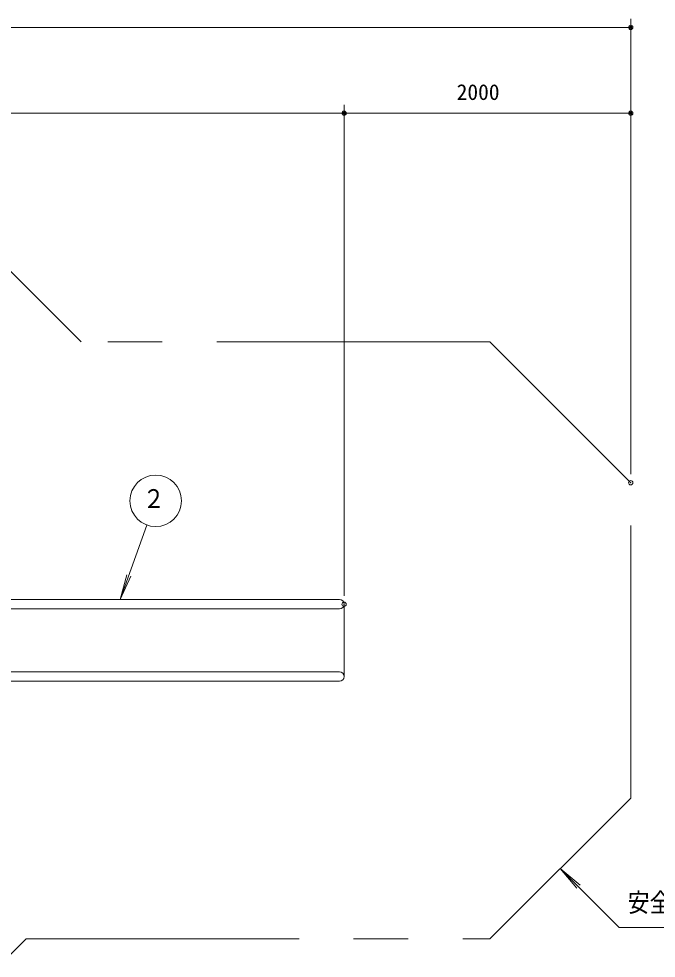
# Model space of a CAD drawing. Units: millimetres on the paper, scale 1:60. Extents: x 0 to 420, y -297 to 594.
# Drawn here: x 190.6 to 264.8, y 418.9 to 528.3 of the extents above; entities that cross this region are included whole.
import ezdxf
from ezdxf.enums import TextEntityAlignment as Align

# ---------------------------------------------------------------- set-up
doc = ezdxf.new("R2010")
doc.units = ezdxf.units.MM
doc.header["$PDMODE"] = 32
doc.header["$PDSIZE"] = 0.5
doc.linetypes.add('USER3', pattern=[63.5, 31.75, -6.35, 6.35, -6.35, 6.35, -6.35])
doc.layers.add('LY_1', color=7, linetype='Continuous', lineweight=9)
doc.styles.add('ＭＳ ゴシック', font='')
doc.styles.get('ＭＳ ゴシック').set_extended_font_data('MS Gothic')

# ---------------------------------------------------------------- blocks, each defined once
blk = doc.blocks.new('-000-_DOTSMALL')
at = {"color": 7, "linetype": 'Continuous', "lineweight": 9}
blk.add_circle((0, 0), 0.0625, dxfattribs=at)
blk.add_circle((0, 0), 0.0625, dxfattribs=at)

msp = doc.modelspace()

# ---------------------------------------------------------------- linework, layer by layer
at = {"layer": 'LY_1', "lineweight": 18}
for p, q in [((261.818, 518.298), (261.818, 528.298)), ((56.434, 527.298), (261.818, 527.298)), ((228.485, 461.133), (228.485, 518.298)), ((261.818, 475.287), (261.818, 518.298)), ((86.434, 517.298), (228.485, 517.298)), ((228.485, 517.298), (261.818, 517.298)), ((205.551, 469.352), (202.422, 460.675)), ((202.422, 460.675), (203.19, 463.575)), ((202.422, 460.675), (203.682, 463.398)), ((260.488, 422.505), (253.624, 429.369)), ((253.624, 429.369), (255.922, 427.441)), ((253.624, 429.369), (255.552, 427.071)), ((260.488, 422.505), (282.055, 422.505))]:
    msp.add_line(p, q, dxfattribs=at)
at = {"layer": 'LY_1', "linetype": 'USER3'}
for p, q in [((197.912, 490.675), (182.795, 505.791)), ((245.43, 490.675), (197.912, 490.675)), ((261.818, 474.287), (245.43, 490.675)), ((261.818, 437.563), (261.818, 474.287)), ((245.43, 421.175), (261.818, 437.563)), ((189.238, 418.925), (191.488, 421.175)), ((191.488, 421.175), (245.43, 421.175))]:
    msp.add_line(p, q, dxfattribs=at)
at = {"layer": 'LY_1'}
for p, q in [((227.943, 460.675), (176.901, 460.675)), ((227.943, 459.591), (176.901, 459.591)), ((228.485, 451.716), (228.485, 460.133)), ((227.943, 452.258), (176.901, 452.258)), ((227.943, 451.175), (176.901, 451.175))]:
    msp.add_line(p, q, dxfattribs=at)
at = {"layer": 'LY_1', "lineweight": 18}
msp.add_circle((206.569, 472.175), 3, dxfattribs=at)
at = {"layer": 'LY_1'}
for centre, start, end in [((227.943, 460.133), 0, 90), ((227.943, 460.133), 270, 0), ((227.943, 451.716), 0, 90), ((227.943, 451.716), 270, 0)]:
    msp.add_arc(centre, 0.542, start, end, dxfattribs=at)
for p in [(261.818, 527.298), (228.485, 517.298), (228.485, 517.298), (261.818, 517.298), (261.818, 517.298), (261.818, 474.287), (228.485, 460.133)]:
    msp.add_point(p, dxfattribs=at)

# ---------------------------------------------------------------- block references
at = {"layer": 'LY_1', "xscale": 2.32, "yscale": 2.32}
for p in [(261.818, 527.298), (228.485, 517.298), (261.818, 517.298)]:
    msp.add_blockref('-000-_DOTSMALL', p, dxfattribs=at)
at = {"layer": 'LY_1', "xscale": 2.32, "yscale": 2.32, "rotation": 180}
msp.add_blockref('-000-_DOTSMALL', (228.485, 517.298), dxfattribs=at)

# ---------------------------------------------------------------- texts
at = {"layer": 'LY_1', "style": 'ＭＳ ゴシック'}
msp.add_text('2000', height=1.833, dxfattribs=at).set_placement((241.575, 518.298), align=Align.BOTTOM_LEFT)
at = {"layer": 'LY_1', "style": 'ＭＳ ゴシック', "width": 0.85}
for s, p in [('２', (205.069, 470.675)), ('安全領域を示す', (261.471, 423.655))]:
    msp.add_text(s, height=2.199, dxfattribs=at).set_placement(p, align=Align.BOTTOM_LEFT)

doc.saveas('drawing.dxf')
